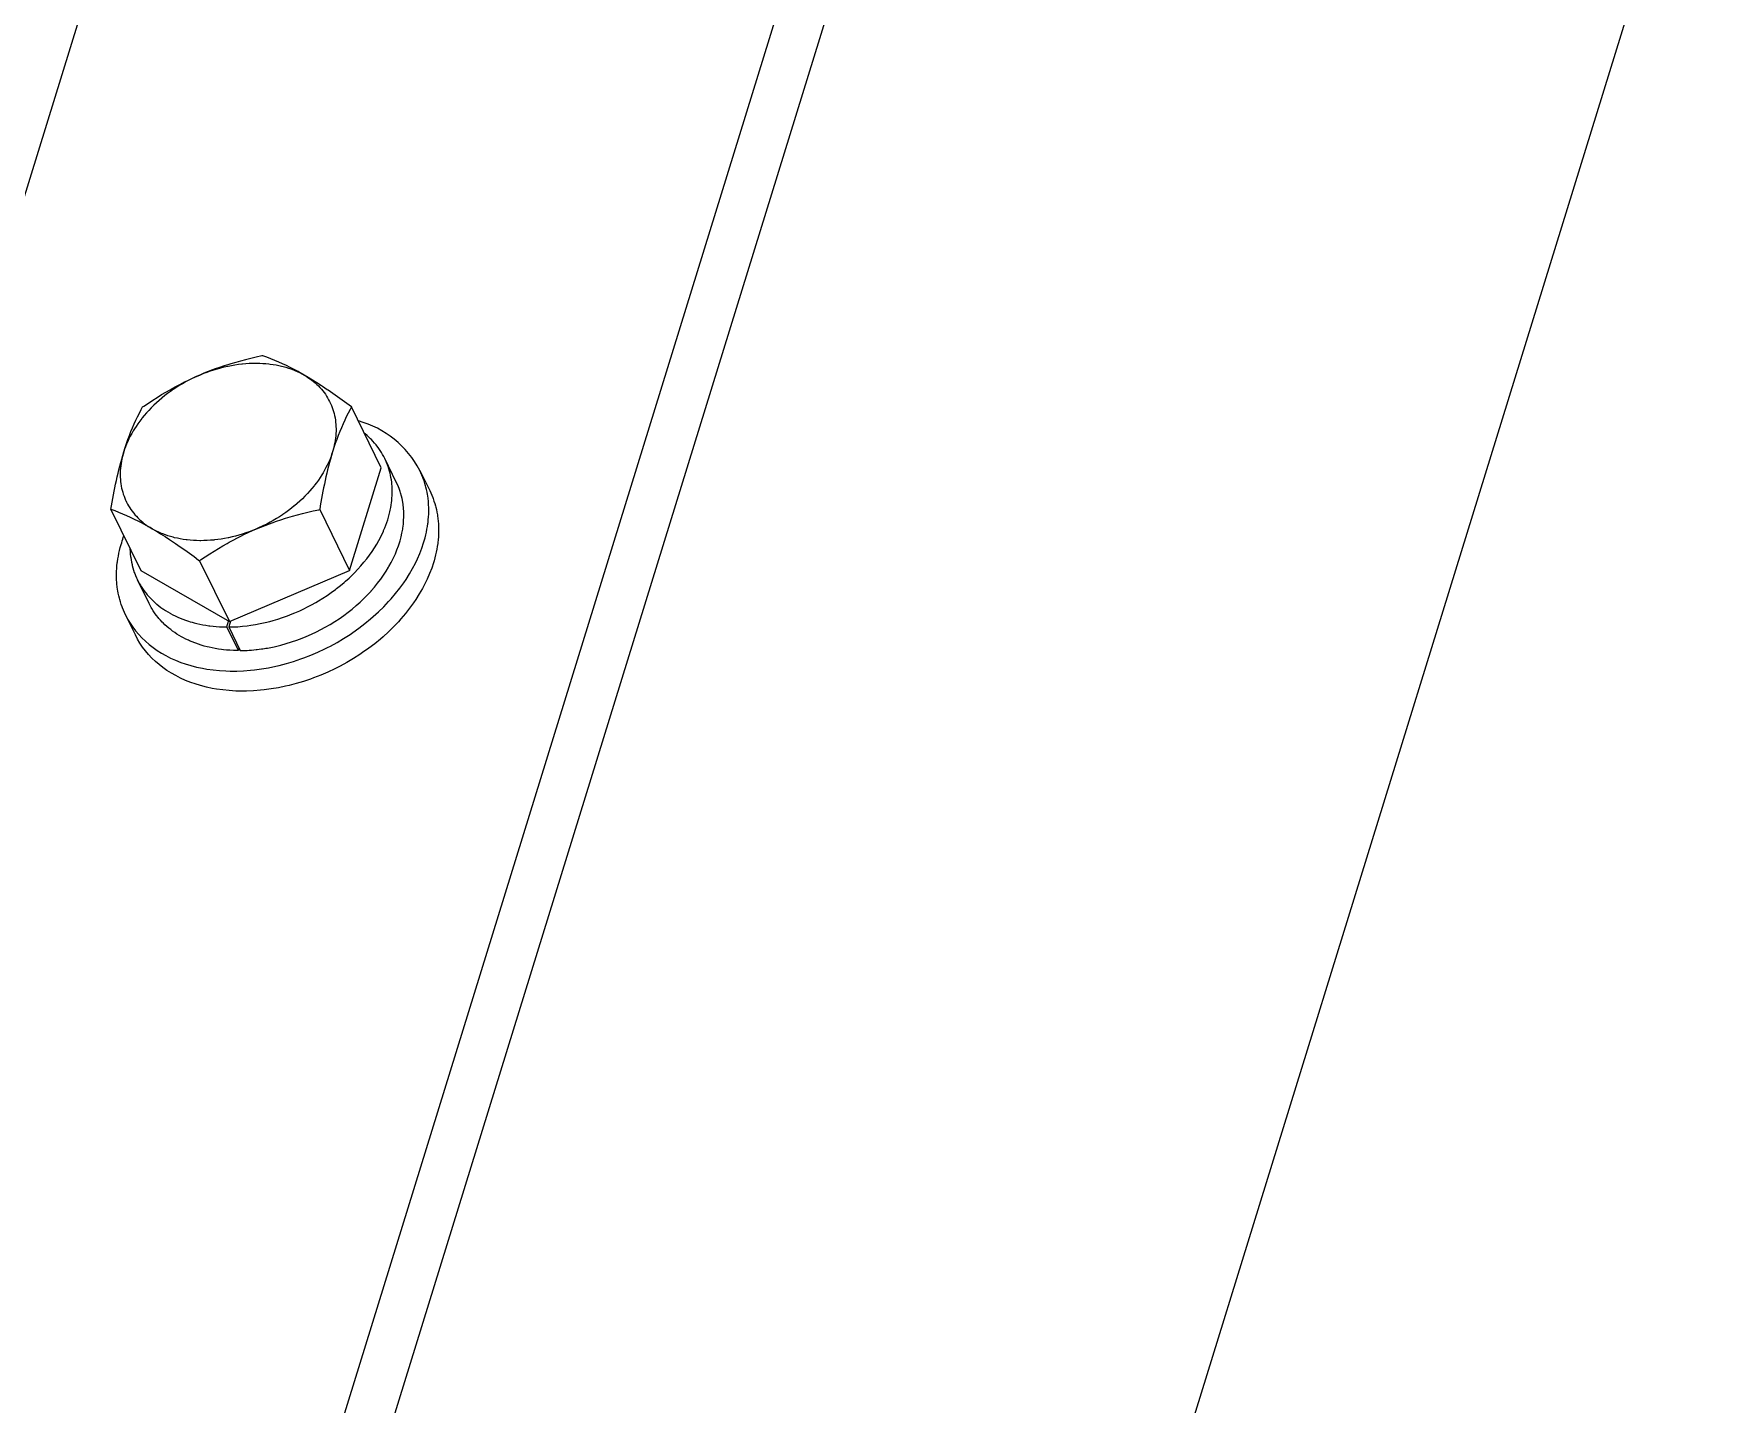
# Model space of a CAD drawing. Extents: x 0 to 216, y 0 to 280.
# Drawn here: x 197.24 to 205.57, y 206.82 to 213.61 of the extents above; entities that cross this region are included whole.
import ezdxf

# ---------------------------------------------------------------- set-up
doc = ezdxf.new("R2010")
doc.units = 0
doc.header["$MEASUREMENT"] = 0
doc.layers.add('CADdetails-1-FINE', color=1, linetype='CONTINUOUS')
doc.layers.add('CADdetails-9-EXTRAFINE', color=9, linetype='CONTINUOUS')

msp = doc.modelspace()

# ---------------------------------------------------------------- linework, layer by layer
at = {"layer": 'CADdetails-1-FINE'}
for points in [[(131.9603, 204.9698), (131.8932, 204.7524), (132.0456, 204.4419), (198.3033, 204.4419), (203.1403, 220.0946), (202.9879, 220.4051)], [(198.1509, 204.7524), (202.9879, 220.4051), (136.7302, 220.4051), (132.4479, 206.5475)], [(204.2852, 217.5384), (204.3763, 217.5384), (204.3781, 217.5382), (204.38, 217.5376), (204.3804, 217.5375), (204.3822, 217.5365), (204.3839, 217.5352), (204.3843, 217.5349), (204.3858, 217.5334), (204.3872, 217.5317), (204.3881, 217.5306), (204.3892, 217.5288), (204.3903, 217.527), (204.3913, 217.5251), (204.3914, 217.5248), (205.5685, 215.1261), (200.7315, 199.4734)]]:
    msp.add_lwpolyline(points, dxfattribs=at)
at = {"layer": 'CADdetails-9-EXTRAFINE'}
for points in [[(197.6932, 214.4389), (195.5604, 207.5362)], [(198.8105, 211.7649), (198.7878, 211.7818), (198.7649, 211.7985), (198.7419, 211.815), (198.7188, 211.8313), (198.6955, 211.8474), (198.6909, 211.8505), (198.6673, 211.8663), (198.6621, 211.8697), (198.6395, 211.8843), (198.6176, 211.898), (198.5965, 211.9109), (198.5759, 211.9231), (198.5563, 211.9342), (198.5463, 211.9398), (198.5266, 211.9503), (198.5072, 211.9604), (198.4881, 211.9699), (198.4691, 211.9789), (198.45, 211.9875), (198.4308, 211.9958), (198.4114, 212.0038), (198.3918, 212.0115), (198.3721, 212.0188), (198.3718, 212.0189), (198.3665, 212.0178), (198.3389, 212.0117), (198.3122, 212.0055), (198.2863, 211.9991), (198.2613, 211.9925), (198.237, 211.9858), (198.2133, 211.9789), (198.2025, 211.9756), (198.1796, 211.9683), (198.1572, 211.9608), (198.1352, 211.9531), (198.1224, 211.9484), (198.1009, 211.9403), (198.0797, 211.9318), (198.0587, 211.9231), (198.042, 211.9157), (198.0409, 211.9152), (198.0244, 211.9075), (198.008, 211.8993), (197.9919, 211.8908), (197.9761, 211.8819), (197.9604, 211.8727), (197.9451, 211.8631), (197.93, 211.8532), (197.929, 211.8525), (197.9142, 211.8423), (197.8998, 211.8318), (197.8857, 211.821), (197.872, 211.8099), (197.8704, 211.8086), (197.8571, 211.7973), (197.8442, 211.7858), (197.8317, 211.774), (197.8196, 211.7621), (197.8176, 211.76), (197.806, 211.7479), (197.7948, 211.7356), (197.7841, 211.7231), (197.7738, 211.7105), (197.7712, 211.7072), (197.7615, 211.6945), (197.7523, 211.6818), (197.7435, 211.6689), (197.7352, 211.656), (197.7291, 211.6461), (197.7217, 211.6331), (197.7146, 211.62), (197.7081, 211.607), (197.702, 211.594), (197.6964, 211.581), (197.6912, 211.568), (197.6866, 211.555), (197.6824, 211.5422), (197.6826, 211.543), (197.6893, 211.564), (197.6962, 211.5845), (197.7033, 211.6044), (197.7106, 211.6237), (197.7182, 211.6431), (197.7262, 211.6621), (197.7344, 211.681), (197.743, 211.6998), (197.7506, 211.7155), (197.7598, 211.7341), (197.7695, 211.7527), (197.7761, 211.7649), (197.7815, 211.7686), (197.8043, 211.784), (197.8266, 211.7986), (197.8485, 211.8125), (197.8701, 211.8258), (197.8913, 211.8384), (197.9123, 211.8505), (197.9223, 211.8561), (197.943, 211.8675), (197.9637, 211.8783), (197.9842, 211.8887), (197.9965, 211.8947), (198.0171, 211.9046), (198.0379, 211.914), (198.0587, 211.9231), (198.0625, 211.9247), (198.0791, 211.9315), (198.0958, 211.9378), (198.1126, 211.9437), (198.1294, 211.9492), (198.1463, 211.9543), (198.1632, 211.959), (198.1801, 211.9632), (198.197, 211.967), (198.2, 211.9677), (198.2168, 211.971), (198.2336, 211.9738), (198.2502, 211.9762), (198.2668, 211.9782), (198.2708, 211.9787), (198.2872, 211.9801), (198.3035, 211.9812), (198.3195, 211.9818), (198.3355, 211.982), (198.3406, 211.982), (198.3562, 211.9817), (198.3716, 211.9809), (198.3868, 211.9798), (198.4018, 211.9782), (198.4079, 211.9775), (198.4225, 211.9755), (198.4368, 211.973), (198.4509, 211.9702), (198.4647, 211.967), (198.4716, 211.9653), (198.4849, 211.9616), (198.498, 211.9576), (198.5107, 211.9532), (198.5231, 211.9485), (198.5303, 211.9456), (198.5422, 211.9404), (198.5538, 211.9349), (198.565, 211.9291), (198.5759, 211.9231), (198.5855, 211.9173), (198.5952, 211.9111), (198.6045, 211.9046), (198.6135, 211.898), (198.6222, 211.8911), (198.6227, 211.8908), (198.631, 211.8837), (198.6391, 211.8763), (198.6468, 211.8688), (198.6543, 211.8611), (198.6614, 211.8532), (198.662, 211.8525), (198.6688, 211.8443), (198.6752, 211.836), (198.6813, 211.8275), (198.6872, 211.8188), (198.6926, 211.8099), (198.6977, 211.8009), (198.7026, 211.7917), (198.7071, 211.7823), (198.7075, 211.7813), (198.7116, 211.7718), (198.7154, 211.7621), (198.7188, 211.7523), (198.722, 211.7423), (198.7247, 211.7321), (198.7271, 211.7218), (198.7292, 211.7114), (198.7294, 211.7105), (198.7311, 211.7), (198.7324, 211.6893), (198.7334, 211.6785), (198.734, 211.6675), (198.7343, 211.6565), (198.7343, 211.656), (198.7342, 211.6449), (198.7337, 211.6336), (198.7328, 211.6222), (198.7316, 211.6107), (198.7301, 211.5996), (198.7281, 211.5879), (198.7257, 211.5762), (198.7229, 211.5644), (198.7198, 211.5525), (198.7167, 211.5422), (198.7125, 211.5293), (198.7079, 211.5164), (198.7027, 211.5034), (198.6971, 211.4904), (198.6911, 211.4773), (198.6845, 211.4643), (198.6775, 211.4513), (198.67, 211.4382), (198.6639, 211.4283), (198.6556, 211.4154), (198.6468, 211.4026), (198.6376, 211.3898), (198.6279, 211.3771), (198.6254, 211.3739), (198.615, 211.3613), (198.6043, 211.3488), (198.5931, 211.3365), (198.5815, 211.3243), (198.5795, 211.3223), (198.5674, 211.3103), (198.5549, 211.2986), (198.542, 211.287), (198.5287, 211.2757), (198.5271, 211.2744), (198.5134, 211.2634), (198.4993, 211.2526), (198.4849, 211.2421), (198.4702, 211.2319), (198.4692, 211.2312), (198.4541, 211.2213), (198.4387, 211.2117), (198.423, 211.2024), (198.4072, 211.1936), (198.3911, 211.185), (198.3747, 211.1769), (198.3582, 211.1691), (198.3571, 211.1686), (198.3405, 211.1613), (198.3614, 211.17), (198.3826, 211.1784), (198.4041, 211.1866), (198.417, 211.1913), (198.4389, 211.199), (198.4614, 211.2065), (198.4842, 211.2137), (198.4951, 211.217), (198.5187, 211.2239), (198.543, 211.2307), (198.5681, 211.2372), (198.5939, 211.2436), (198.6206, 211.2499), (198.6483, 211.2559), (198.6536, 211.2571), (198.8016, 210.9553)], [(199.0328, 211.3931), (198.9755, 211.5099)], [(197.8076, 210.7919), (197.7503, 210.9087)], [(198.2504, 210.558), (198.2423, 210.5581), (198.2254, 210.5586), (198.2088, 210.5595), (198.1923, 210.5607), (198.1761, 210.5624), (198.167, 210.5634), (198.1512, 210.5657), (198.1357, 210.5682), (198.1203, 210.5712), (198.1053, 210.5745), (198.0956, 210.5768), (198.0811, 210.5806), (198.0668, 210.5848), (198.0528, 210.5893), (198.0391, 210.5941), (198.0342, 210.5959), (198.021, 210.6011), (198.008, 210.6067), (198.0031, 210.6089), (197.9906, 210.6148), (197.9785, 210.621), (197.9685, 210.6264), (197.9569, 210.6331), (197.9457, 210.6401), (197.9348, 210.6473), (197.9243, 210.6548), (197.915, 210.6617), (197.905, 210.6697), (197.8954, 210.6779), (197.8862, 210.6863), (197.8773, 210.6949), (197.8732, 210.6991), (197.8648, 210.708), (197.8567, 210.7172), (197.8529, 210.7217), (197.8454, 210.7312), (197.8382, 210.7408), (197.8348, 210.7457), (197.8281, 210.7556), (197.8218, 210.7658), (197.8188, 210.7709), (197.813, 210.7813), (197.8076, 210.7919)], [(198.254, 210.5695), (198.2504, 210.558), (198.1931, 210.6748), (198.2021, 210.7037)]]:
    msp.add_lwpolyline(points, dxfattribs=at)
for points in [[(198.0579, 211.0031), (198.0632, 211.0068), (198.086, 211.0221), (198.1084, 211.0367), (198.1303, 211.0507), (198.1519, 211.064), (198.1731, 211.0766), (198.194, 211.0887), (198.204, 211.0943), (198.2248, 211.1056), (198.2454, 211.1165), (198.266, 211.1269), (198.2782, 211.1329), (198.2989, 211.1427), (198.3196, 211.1522), (198.3405, 211.1613), (198.3366, 211.1596), (198.32, 211.1529), (198.3033, 211.1465), (198.2866, 211.1406), (198.2697, 211.1351), (198.2528, 211.13), (198.2359, 211.1254), (198.219, 211.1211), (198.2021, 211.1173), (198.1991, 211.1167), (198.1823, 211.1134), (198.1655, 211.1105), (198.1489, 211.1081), (198.1323, 211.1061), (198.1283, 211.1057), (198.1119, 211.1042), (198.0956, 211.1032), (198.0796, 211.1025), (198.0636, 211.1023), (198.0586, 211.1024), (198.0429, 211.1027), (198.0275, 211.1034), (198.0123, 211.1046), (197.9973, 211.1061), (197.9912, 211.1068), (197.9766, 211.1089), (197.9623, 211.1113), (197.9482, 211.1142), (197.9344, 211.1173), (197.9275, 211.1191), (197.9142, 211.1227), (197.9012, 211.1268), (197.8885, 211.1311), (197.8761, 211.1358), (197.8688, 211.1388), (197.8569, 211.144), (197.8453, 211.1494), (197.8341, 211.1552), (197.8233, 211.1613), (197.8134, 211.1669), (197.7937, 211.178), (197.774, 211.1885), (197.7546, 211.1986), (197.7355, 211.208), (197.7165, 211.217), (197.6974, 211.2257), (197.6782, 211.234), (197.6588, 211.242), (197.6392, 211.2496), (197.6195, 211.2569), (197.6192, 211.2571), (197.7673, 210.9553), (198.206, 210.7014), (198.8016, 210.9553), (198.9586, 211.4632), (198.8105, 211.7649), (198.8039, 211.7527), (198.7942, 211.7341), (198.7849, 211.7155), (198.7774, 211.6998), (198.7688, 211.681), (198.7605, 211.6621), (198.7526, 211.6431), (198.745, 211.6237), (198.7377, 211.6044), (198.7306, 211.5845), (198.7237, 211.564), (198.717, 211.543), (198.7167, 211.5422, 0.035034), (198.6536, 211.2571)], [(198.2023, 210.6748), (198.2249, 210.6752), (198.2478, 210.6764), (198.2709, 210.6783), (198.2943, 210.6808), (198.3114, 210.6832), (198.3351, 210.687), (198.3588, 210.6915), (198.3827, 210.6967), (198.4065, 210.7026), (198.422, 210.7068), (198.4459, 210.7139), (198.4698, 210.7217), (198.4935, 210.7301), (198.5171, 210.7393), (198.5308, 210.745), (198.5542, 210.7552), (198.5772, 210.766), (198.5901, 210.7724), (198.6126, 210.7842), (198.6349, 210.7966), (198.6478, 210.8042), (198.6693, 210.8174), (198.6904, 210.8312), (198.7109, 210.8454), (198.731, 210.8602), (198.7372, 210.8649), (198.7565, 210.8802), (198.7752, 210.8959), (198.7814, 210.9013), (198.7992, 210.9174), (198.8164, 210.9338), (198.8263, 210.9437), (198.8424, 210.9606), (198.8579, 210.9778), (198.8727, 210.9952), (198.8867, 211.0128), (198.9001, 211.0306), (198.9127, 211.0485), (198.9245, 211.0665), (198.9356, 211.0846), (198.9459, 211.1027, 0.021461), (198.9693, 211.1502), (198.9702, 211.1522), (198.9758, 211.1655), (198.981, 211.1788), (198.9858, 211.1921), (198.9902, 211.2053), (198.9942, 211.2185), (198.9978, 211.2316), (199.001, 211.2447), (199.0029, 211.2531), (199.0055, 211.2661), (199.0076, 211.2789), (199.0094, 211.2917), (199.0104, 211.3005), (199.0115, 211.3132), (199.0123, 211.3257), (199.0127, 211.338), (199.0128, 211.3472), (199.0125, 211.3594), (199.0119, 211.3715), (199.011, 211.3834), (199.01, 211.3925), (199.0084, 211.4043), (199.0064, 211.4159), (199.0041, 211.4274), (199.0021, 211.4364), (198.9991, 211.4476), (198.9959, 211.4587), (198.9923, 211.4697), (198.9892, 211.4783), (198.985, 211.489), (198.9804, 211.4996), (198.9755, 211.5099), (198.9703, 211.5201), (198.9648, 211.5301), (198.9589, 211.54), (198.956, 211.5446), (198.9497, 211.5542), (198.943, 211.5637), (198.936, 211.5729), (198.9326, 211.5772), (198.9251, 211.5861), (198.9173, 211.5949), (198.9092, 211.6035), (198.9054, 211.6073), (198.8969, 211.6156), (198.888, 211.6237), (198.8788, 211.6316), (198.8748, 211.6348)], [(197.6192, 211.2571, -0.035039), (197.6824, 211.5422), (197.6793, 211.5318), (197.6762, 211.52), (197.6734, 211.5082), (197.671, 211.4964), (197.6691, 211.4848), (197.6675, 211.4736), (197.6663, 211.4621), (197.6654, 211.4508), (197.6649, 211.4395), (197.6648, 211.4283), (197.6648, 211.4279), (197.6651, 211.4168), (197.6657, 211.4059), (197.6667, 211.3951), (197.668, 211.3844), (197.6697, 211.3739), (197.6699, 211.3729), (197.672, 211.3625), (197.6744, 211.3522), (197.6772, 211.3421), (197.6803, 211.3321), (197.6837, 211.3223), (197.6875, 211.3126), (197.6916, 211.303), (197.6921, 211.3021), (197.6966, 211.2927), (197.7014, 211.2835), (197.7065, 211.2744), (197.712, 211.2656), (197.7178, 211.2569), (197.7239, 211.2484), (197.7304, 211.24), (197.7371, 211.2319), (197.7378, 211.2312), (197.7448, 211.2233), (197.7523, 211.2155), (197.76, 211.208), (197.7681, 211.2007), (197.7765, 211.1936), (197.7769, 211.1932), (197.7856, 211.1864), (197.7946, 211.1797), (197.804, 211.1733), (197.8136, 211.1671), (197.8233, 211.1613), (197.8439, 211.1491), (197.8651, 211.1362), (197.8869, 211.1225), (197.9095, 211.1079), (197.9331, 211.0922), (197.9382, 211.0887), (197.9616, 211.0727), (197.9848, 211.0564), (198.0078, 211.0399), (198.0307, 211.0233), (198.0534, 211.0064), (198.0579, 211.0031), (198.206, 210.7014)], [(197.691, 210.7347), (197.7018, 210.7141), (197.7138, 210.694), (197.7269, 210.6746), (197.7411, 210.6559), (197.7564, 210.6378), (197.7726, 210.6205), (197.7901, 210.6038), (197.8083, 210.5881), (197.8279, 210.5728), (197.8478, 210.5589), (197.8695, 210.5452), (197.891, 210.5331), (197.9147, 210.521), (197.9395, 210.5099), (197.9654, 210.4997), (197.987, 210.4921), (198.0145, 210.4837), (198.043, 210.4764), (198.0724, 210.4701), (198.094, 210.4664), (198.1248, 210.462), (198.1564, 210.4589), (198.1887, 210.457), (198.2091, 210.4564), (198.2425, 210.4564), (198.2765, 210.4578), (198.3109, 210.4605), (198.3296, 210.4624), (198.3647, 210.4671), (198.4, 210.4731), (198.4355, 210.4805), (198.4524, 210.4844), (198.4881, 210.4937), (198.5238, 210.5043), (198.5593, 210.5163), (198.5744, 210.5217), (198.6097, 210.5355), (198.6445, 210.5505), (198.6789, 210.5667), (198.6925, 210.5734), (198.7061, 210.5805), (198.7394, 210.5987), (198.772, 210.618), (198.8037, 210.6383), (198.8173, 210.6474), (198.8476, 210.6689), (198.877, 210.6914), (198.9052, 210.7145), (198.9186, 210.7261), (198.9451, 210.7503), (198.9705, 210.775), (198.9945, 210.8004), (199.0074, 210.8146), (199.0294, 210.8406), (199.0501, 210.8669), (199.0694, 210.8936), (199.0811, 210.9108), (199.098, 210.9377), (199.1136, 210.9647), (199.1278, 210.9918), (199.1373, 211.0117), (199.1491, 211.0388), (199.1594, 211.0657), (199.1684, 211.0925), (199.1713, 211.1023), (199.1753, 211.1166), (199.1789, 211.1309), (199.1821, 211.1451), (199.1849, 211.1592), (199.1873, 211.1732), (199.1893, 211.1872), (199.19, 211.1927), (199.1915, 211.2065), (199.1926, 211.2202), (199.1934, 211.2339), (199.1936, 211.2397), (199.1938, 211.2531), (199.1936, 211.2665), (199.1931, 211.2797), (199.1928, 211.2858), (199.1917, 211.2988), (199.1903, 211.3118), (199.1886, 211.3246), (199.1876, 211.3307), (199.1853, 211.3433), (199.1827, 211.3558), (199.1797, 211.3681), (199.1781, 211.3742), (199.1746, 211.3863), (199.1708, 211.3983), (199.1666, 211.4101), (199.1644, 211.416), (199.1598, 211.4276), (199.1548, 211.4391), (199.1494, 211.4504), (199.1982, 211.351), (199.2035, 211.3397), (199.2085, 211.3283), (199.2132, 211.3166), (199.2154, 211.3108), (199.2196, 211.2989), (199.2234, 211.2869), (199.2269, 211.2748), (199.2285, 211.2687), (199.2315, 211.2564), (199.2341, 211.2439), (199.2364, 211.2313), (199.2373, 211.2252), (199.2391, 211.2124), (199.2405, 211.1994), (199.2415, 211.1864), (199.2419, 211.1804), (199.2424, 211.1671), (199.2425, 211.1538), (199.2423, 211.1403), (199.2421, 211.1345), (199.2414, 211.1209), (199.2403, 211.1071), (199.2388, 211.0933), (199.2381, 211.0878), (199.236, 211.0739), (199.2336, 211.0598), (199.2308, 211.0457), (199.2276, 211.0315), (199.224, 211.0172), (199.2201, 211.0029), (199.2171, 210.9932), (199.2082, 210.9664), (199.1978, 210.9394), (199.1861, 210.9124), (199.1766, 210.8924), (199.1624, 210.8653), (199.1468, 210.8383), (199.1298, 210.8114), (199.1181, 210.7942), (199.0988, 210.7676), (199.0782, 210.7412), (199.0561, 210.7153), (199.0433, 210.701), (199.0192, 210.6757), (198.9939, 210.6509), (198.9674, 210.6267), (198.954, 210.6152), (198.9257, 210.592), (198.8964, 210.5696), (198.866, 210.548), (198.8525, 210.5389), (198.8207, 210.5186), (198.7882, 210.4994), (198.7549, 210.4811), (198.7413, 210.4741), (198.7276, 210.4673), (198.6933, 210.4511), (198.6584, 210.4361), (198.6232, 210.4224), (198.6081, 210.4169), (198.5726, 210.405), (198.5369, 210.3943), (198.5012, 210.385), (198.4843, 210.3811), (198.4488, 210.3738), (198.4135, 210.3678), (198.3784, 210.3631), (198.3597, 210.3611), (198.3252, 210.3584), (198.2913, 210.3571), (198.2579, 210.357), (198.2375, 210.3576), (198.2052, 210.3595), (198.1736, 210.3627), (198.1427, 210.367), (198.1211, 210.3708), (198.0918, 210.377), (198.0633, 210.3844), (198.0357, 210.3928), (198.0141, 210.4003), (197.9883, 210.4105), (197.9635, 210.4217), (197.9397, 210.4337), (197.9183, 210.4458), (197.8966, 210.4595), (197.8767, 210.4735), (197.8571, 210.4887), (197.8389, 210.5044), (197.8214, 210.5211), (197.8052, 210.5384), (197.7899, 210.5565), (197.7757, 210.5753), (197.7626, 210.5947), (197.7506, 210.6147), (197.7398, 210.6353), (197.691, 210.7347), (197.6857, 210.746), (197.6807, 210.7574), (197.676, 210.7691), (197.6738, 210.7749), (197.6696, 210.7868), (197.6658, 210.7988), (197.6623, 210.8109), (197.6607, 210.8169), (197.6577, 210.8293), (197.6551, 210.8417), (197.6529, 210.8544), (197.6519, 210.8605), (197.6501, 210.8733), (197.6487, 210.8862), (197.6477, 210.8993), (197.6473, 210.9053), (197.6468, 210.9185), (197.6467, 210.9319), (197.6469, 210.9454), (197.6471, 210.9512), (197.6478, 210.9648), (197.6489, 210.9785), (197.6504, 210.9924), (197.6511, 210.9979), (197.6532, 211.0118), (197.6556, 211.0258), (197.6584, 211.04), (197.6616, 211.0542), (197.6652, 211.0685), (197.6692, 211.0828), (197.6721, 211.0925, -0.01376), (197.6833, 211.1257)], [(198.2113, 210.7037), (198.2023, 210.6748), (198.2597, 210.558), (198.2708, 210.5581), (198.282, 210.5585), (198.2932, 210.559), (198.3044, 210.5596), (198.3155, 210.5604), (198.3267, 210.5614), (198.3378, 210.5625), (198.343, 210.5631), (198.3541, 210.5644), (198.3651, 210.5659), (198.3711, 210.5668, 0.018987), (198.4351, 210.5788), (198.4613, 210.5852), (198.4876, 210.5924), (198.5137, 210.6005), (198.5398, 210.6094), (198.5658, 210.6191), (198.5866, 210.6276), (198.6122, 210.6387), (198.6374, 210.6507), (198.6594, 210.6618), (198.6812, 210.6736), (198.7053, 210.6875), (198.7289, 210.7021), (198.7498, 210.7159), (198.7722, 210.7316), (198.7941, 210.7478), (198.8138, 210.7635), (198.8343, 210.7807), (198.854, 210.7983), (198.8724, 210.8158), (198.8906, 210.8342), (198.908, 210.8529), (198.9082, 210.8532), (198.9248, 210.8721), (198.9404, 210.8914), (198.9552, 210.9108), (198.9561, 210.9121), (198.9699, 210.9317), (198.9829, 210.9514), (198.9949, 210.9713), (198.9963, 210.9737), (199.0073, 210.9936), (199.0174, 211.0135), (199.0266, 211.0334), (199.0282, 211.0371), (199.0363, 211.0569), (199.0436, 211.0767), (199.0499, 211.0964), (199.0514, 211.1012), (199.0566, 211.1207), (199.0609, 211.1401), (199.0645, 211.1593), (199.0653, 211.1651), (199.0678, 211.1841), (199.0693, 211.2028), (199.07, 211.2213), (199.0701, 211.2277), (199.0697, 211.2459), (199.0685, 211.2638), (199.0666, 211.2815), (199.0647, 211.2934), (199.0615, 211.3106), (199.0587, 211.3224), (199.0541, 211.339), (199.0521, 211.3455), (199.0464, 211.3617), (199.04, 211.3777), (199.0328, 211.3931)], [(197.7131, 211.0655), (197.7133, 211.0601), (197.7138, 211.048), (197.7148, 211.036), (197.7161, 211.0242), (197.7168, 211.0187), (197.7186, 211.007), (197.7208, 210.9955), (197.7233, 210.9841), (197.7246, 210.9787), (197.7277, 210.9675), (197.731, 210.9564), (197.7347, 210.9455), (197.7367, 210.9402), (197.7409, 210.9296), (197.7454, 210.919), (197.7503, 210.9087), (197.7555, 210.8985), (197.7611, 210.8884), (197.7669, 210.8786), (197.7691, 210.8751), (197.7754, 210.8654), (197.7821, 210.856), (197.789, 210.8467), (197.7916, 210.8435), (197.7989, 210.8345), (197.8067, 210.8257), (197.8147, 210.817), (197.8175, 210.8142), (197.8259, 210.8058), (197.8347, 210.7977), (197.8438, 210.7897), (197.8468, 210.7873), (197.8563, 210.7796), (197.8661, 210.7722), (197.8762, 210.7649), (197.8792, 210.7629), (197.8897, 210.756), (197.9005, 210.7493), (197.9117, 210.7429), (197.9146, 210.7413), (197.9261, 210.7352), (197.9379, 210.7293), (197.95, 210.7237), (197.9625, 210.7184), (197.9752, 210.7133), (197.9882, 210.7086), (197.9933, 210.7068, 0.017461), (198.0306, 210.6955), (198.0447, 210.692), (198.0591, 210.6888), (198.0737, 210.6859), (198.0886, 210.6833), (198.1037, 210.681), (198.1095, 210.6802), (198.125, 210.6785), (198.1406, 210.677), (198.1565, 210.6759), (198.1725, 210.6752), (198.1888, 210.6748), (198.1931, 210.6748)]]:
    msp.add_lwpolyline(points, format="xyb", dxfattribs=at)
msp.add_arc((198.7149, 211.2226), 0.4906, 27.66102, 74.62847, dxfattribs=at)

doc.saveas('drawing.dxf')
